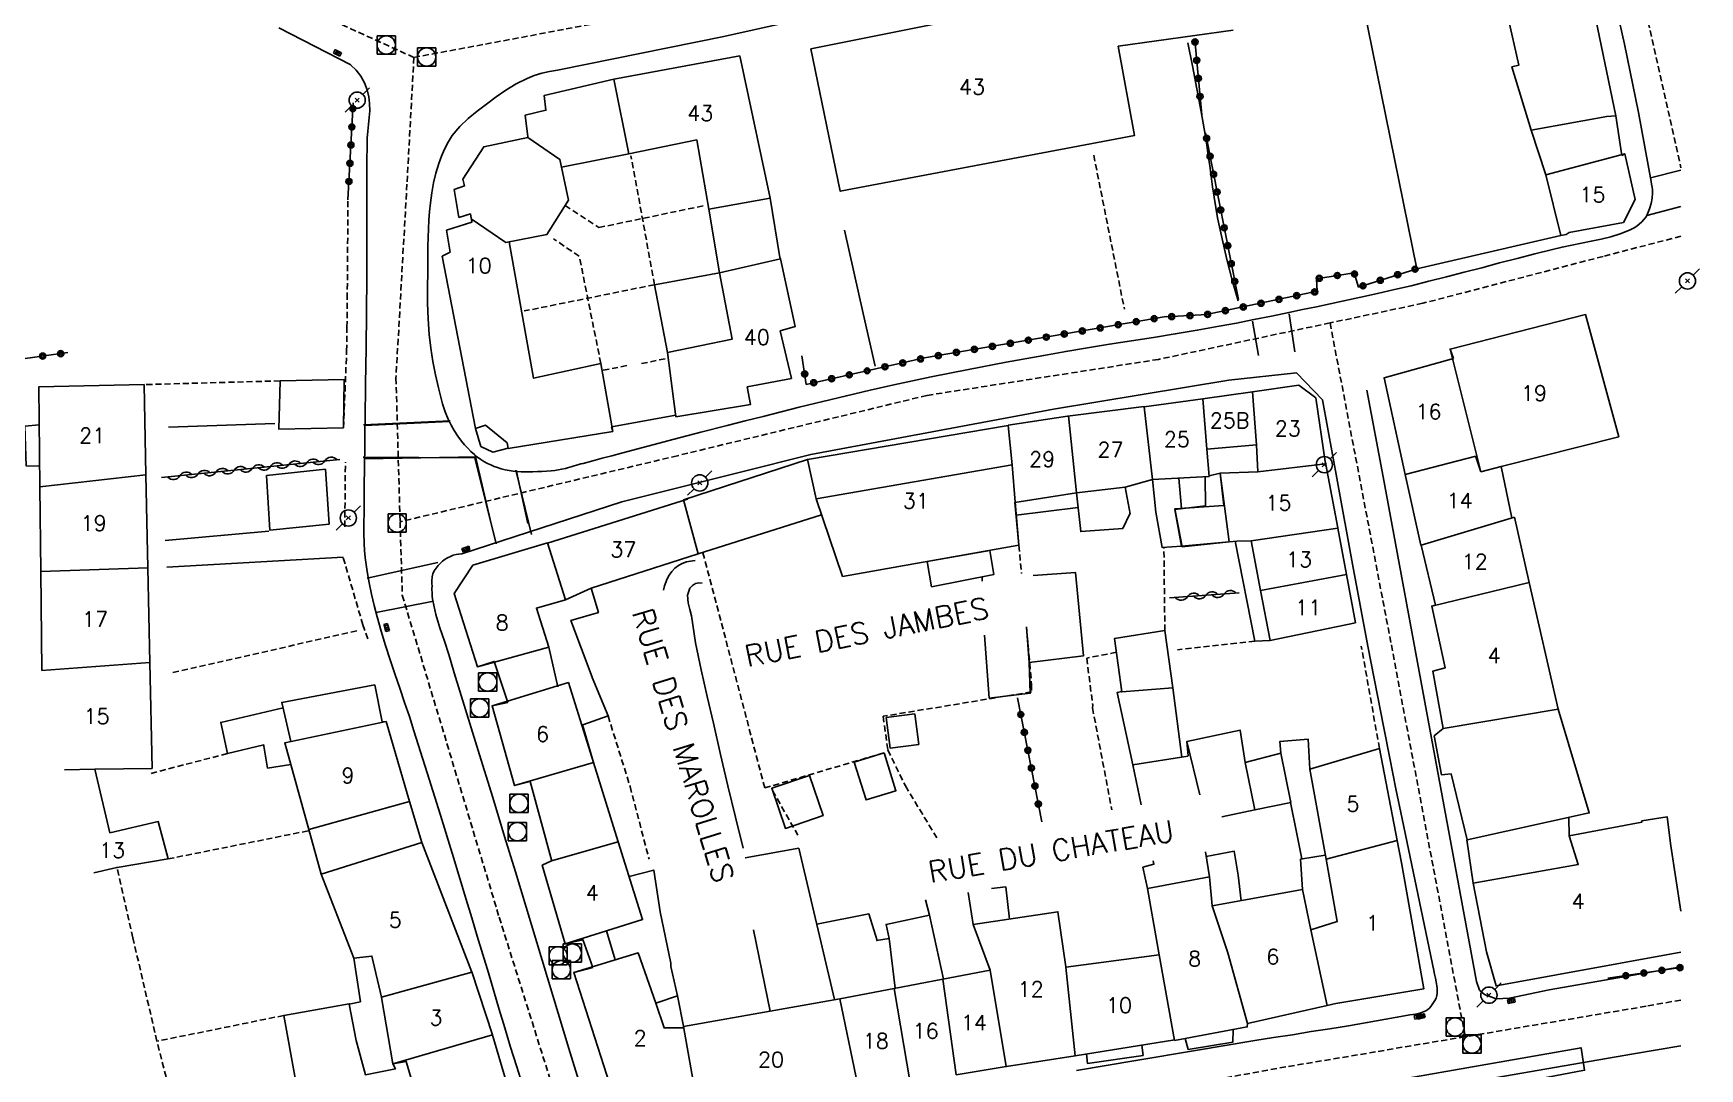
# Model space of a CAD drawing. Header units: millimetres. Extents: x 149000 to 150002, y 151999 to 153000.
# Drawn here: x 149864.5 to 150001.5, y 152438.6 to 152523.7 of the extents above; entities that cross this region are included whole.
import ezdxf
from ezdxf.enums import TextEntityAlignment as Align

# ---------------------------------------------------------------- set-up
doc = ezdxf.new("R2010")
doc.units = ezdxf.units.MM
doc.linetypes.add('DASHED', pattern=[0.75, 0.5, -0.25])
doc.layers.get('0').update_dxf_attribs({"linetype": 'CONTINUOUS'})
for name, color, linetype in [('W0001', 6, 'DASHED'), ('W0006', 2, 'CONTINUOUS'), ('W0014', 7, 'CONTINUOUS'), ('W0017', 7, 'CONTINUOUS'), ('W0020', 2, 'CONTINUOUS'), ('w0101', 7, 'CONTINUOUS'), ('W0104', 1, 'CONTINUOUS'), ('W0105', 7, 'CONTINUOUS'), ('W0112', 1, 'DASHED'), ('w0211', 2, 'CONTINUOUS'), ('W0214', 2, 'CONTINUOUS'), ('W0310', 3, 'CONTINUOUS'), ('w0323', 7, 'CONTINUOUS'), ('W0401', 7, 'CONTINUOUS'), ('W0420', 7, 'CONTINUOUS'), ('W0473', 7, 'CONTINUOUS'), ('W0989', 7, 'CONTINUOUS'), ('W0991', 7, 'CONTINUOUS'), ('W1102', 7, 'CONTINUOUS')]:
    doc.layers.add(name, color=color, linetype=linetype)
doc.styles.get("Standard").update_dxf_attribs({"font": 'romans.shx', "width": 0.85})

# ---------------------------------------------------------------- blocks, each defined once
blk = doc.blocks.new('T401')
for p, q in [((-0.3, 0.3), (0, 0.3)), ((-0.3, -0.25), (-0.3, 0.3)), ((-0.3, 0.15), (0, 0.15)), ((-0.3, 0), (0, 0)), ((0, 0.3), (0, -0.25)), ((-0.3, -0.15), (0, -0.15)), ((-0.3, -0.25), (-0.3, -0.3)), ((-0.3, -0.3), (0, -0.3)), ((0, -0.3), (0, -0.25))]:
    blk.add_line(p, q)
blk = doc.blocks.new('T473')
for p, q in [((-0.166667, 0.166667), (0.166667, -0.166667)), ((-0.166667, -0.166667), (0.166667, 0.166667)), ((0.500001, 0.500001), (1.000002, 1.000002)), ((-1.000002, -1.000002), (-0.500001, -0.500001))]:
    blk.add_line(p, q)
blk.add_ellipse((0, 0), major_axis=(0.471405, 0.471405), ratio=1, start_param=5.4977871438, end_param=11.780972451)
blk = doc.blocks.new('T420')
for p, q in [((0.75, 0.75), (-0.75, 0.75)), ((-0.75, 0.75), (-0.75, -0.75)), ((0.75, 0.75), (0.75, -0.75)), ((0.75, -0.75), (-0.75, -0.75))]:
    blk.add_line(p, q)
blk.add_ellipse((0, 0), major_axis=(-0.53, 0.53), ratio=1, start_param=3.926991, end_param=10.210176)
blk = doc.blocks.new('t323o')
at = {"color": 0, "linetype": 'Continuous'}
for radius in [0.25, 0.15]:
    blk.add_circle((0, 0), radius, dxfattribs=at)
blk = doc.blocks.new('t310o')
at = {"color": 0, "linetype": 'Continuous'}
for centre, start, end in [((-0.5, 0.38), 216.8699, 323.1304), ((0.5, -0.37), 36.8699, 143.1303)]:
    blk.add_arc(centre, 0.625, start, end, dxfattribs=at)

msp = doc.modelspace()

# ---------------------------------------------------------------- linework, layer by layer
at = {"layer": 'W0001'}
for points in [[(149895.78, 152521.73), (149885.63, 152526.34), (149876.38, 152530.55), (149860.47, 152539.08), (149836.04, 152559.14), (149820.63, 152572.6), (149801.82, 152588.43)], [(149993.83, 152540.03), (150000, 152512.66)], [(149895.78, 152521.73), (149911.25, 152524.62)], [(149895.78, 152521.73), (149895.2, 152511.31), (149894.3, 152495.37), (149894.64, 152483.55)], [(150000, 152507.03), (149993.6, 152505.37), (149978.76, 152501.51), (149971.14, 152499.9)], [(149971.14, 152499.9), (149957.02, 152496.9), (149937.98, 152493.94), (149917.45, 152488.98), (149894.64, 152483.55)], [(149971.14, 152499.9), (149976.18, 152473.42), (149982.26, 152441.2)], [(149894.64, 152483.55), (149894.82, 152477.51), (149902.79, 152451.03), (149909.92, 152428.36)], [(150000, 152444.22), (149997.13, 152443.71), (149982.26, 152441.2)], [(149982.26, 152441.2), (149967.49, 152438.72), (149935.53, 152432.96)]]:
    msp.add_lwpolyline(points, dxfattribs=at)
at = {"layer": 'W0006'}
msp.add_lwpolyline([(149952.71, 152431.59), (149952.53, 152433.55), (149961.91, 152435.13), (149971.9, 152436.8), (149981.29, 152438.44), (149991.79, 152440.3), (149992.07, 152438.45), (149979.29, 152436.02), (149960.17, 152432.81)], close=True, dxfattribs=at)
at = {"layer": 'W0014'}
for points in [[(149907.58, 152520.68), (149921.27, 152523.45), (149928.53, 152525.07), (149960.83, 152531.3), (149961.58, 152531.45), (149962.34, 152531.6), (149963.09, 152531.74), (149963.85, 152531.88), (149964.6, 152532.02), (149965.35, 152532.16), (149966.11, 152532.31), (149966.86, 152532.45)], [(149994.09, 152528.43), (149995.36, 152522.82), (149996.51, 152517.19), (149997.55, 152511.54), (149997.59, 152511.3), (149997.64, 152511.07), (149997.67, 152510.83), (149997.67, 152510.59), (149997.63, 152510.15), (149997.56, 152509.71), (149997.43, 152509.28), (149997.26, 152508.87), (149997.13, 152508.63), (149996.96, 152508.41), (149996.78, 152508.21), (149996.58, 152508.02), (149996.4, 152507.87), (149996.2, 152507.74), (149995.99, 152507.63), (149995.78, 152507.53), (149995.01, 152507.23), (149994.23, 152506.99), (149993.43, 152506.79), (149992.63, 152506.62), (149991.83, 152506.46), (149991.03, 152506.3), (149990.23, 152506.14), (149989.44, 152505.95), (149987.98, 152505.58), (149986.53, 152505.21), (149985.08, 152504.83), (149983.63, 152504.44), (149982.17, 152504.07), (149980.72, 152503.69), (149979.26, 152503.32), (149977.81, 152502.96), (149976.43, 152502.64), (149975.05, 152502.32), (149973.67, 152502.01), (149972.28, 152501.71), (149971.15, 152501.47), (149970.02, 152501.23), (149968.88, 152500.99), (149967.75, 152500.75)], [(149884.66, 152524.17), (149886.64, 152523.16), (149888.62, 152522.14), (149890.58, 152521.11)], [(149890.56, 152521.12), (149891.02, 152520.69), (149891.41, 152520.2), (149891.72, 152519.65), (149891.94, 152519.07), (149892.07, 152518.5), (149892.13, 152517.93), (149892.14, 152517.35), (149892.1, 152516.78), (149892.04, 152516.22), (149891.98, 152515.66), (149891.94, 152515.1), (149891.92, 152514.54), (149891.91, 152513.18), (149891.91, 152511.83), (149891.91, 152510.47), (149891.91, 152509.11), (149891.91, 152507.75), (149891.91, 152506.4), (149891.91, 152505.04), (149891.9, 152503.68), (149891.87, 152500.75), (149891.84, 152497.81), (149891.8, 152494.88), (149891.76, 152491.94), (149891.75, 152491.09), (149891.74, 152490.24), (149891.73, 152489.39), (149891.71, 152488.54), (149891.7, 152487.69), (149891.69, 152486.84), (149891.68, 152485.98), (149891.68, 152485.13), (149891.67, 152484.29), (149891.65, 152483.45), (149891.65, 152482.6), (149891.68, 152481.76), (149891.72, 152481.19), (149891.77, 152480.61), (149891.84, 152480.04), (149891.92, 152479.47), (149892.09, 152478.53), (149892.28, 152477.59), (149892.5, 152476.66), (149892.74, 152475.73), (149893.07, 152474.55), (149893.44, 152473.37), (149893.82, 152472.19), (149894.21, 152471.03), (149894.61, 152469.86), (149895.01, 152468.69), (149895.4, 152467.53), (149895.78, 152466.35), (149896.87, 152462.89), (149897.95, 152459.42), (149899.02, 152455.95), (149900.08, 152452.48), (149900.54, 152450.97), (149900.99, 152449.47), (149901.45, 152447.96), (149901.9, 152446.46), (149902.35, 152444.95), (149902.8, 152443.44), (149903.25, 152441.94), (149903.7, 152440.43), (149903.97, 152439.57), (149904.24, 152438.72), (149904.51, 152437.86)], [(149898.93, 152515.32), (149899.54, 152516.06), (149900.25, 152516.72), (149900.99, 152517.31), (149901.74, 152517.89), (149902.53, 152518.48), (149903.34, 152519.05), (149904.19, 152519.56), (149905.08, 152520), (149905.68, 152520.24), (149906.3, 152520.43), (149906.94, 152520.58), (149907.58, 152520.68)], [(149927.47, 152492.96), (149925.99, 152492.59), (149924.51, 152492.21), (149923.03, 152491.84), (149921.55, 152491.47), (149919.37, 152490.91), (149917.19, 152490.34), (149915.02, 152489.76), (149912.85, 152489.19), (149912.06, 152488.98), (149911.27, 152488.77), (149910.49, 152488.56), (149909.7, 152488.35), (149909.52, 152488.3), (149909.33, 152488.25), (149909.15, 152488.19), (149908.97, 152488.14), (149908.79, 152488.09), (149908.61, 152488.04), (149908.42, 152487.99), (149908.24, 152487.94), (149907.94, 152487.88), (149907.65, 152487.82), (149907.36, 152487.77), (149907.06, 152487.73), (149906.69, 152487.7), (149906.31, 152487.68), (149905.94, 152487.67), (149905.57, 152487.66), (149905.25, 152487.66), (149904.93, 152487.65), (149904.61, 152487.66), (149904.29, 152487.68), (149903.95, 152487.72), (149903.61, 152487.77), (149903.27, 152487.83), (149902.94, 152487.91), (149902.65, 152488), (149902.37, 152488.1), (149902.09, 152488.22), (149901.82, 152488.35), (149901.54, 152488.51), (149901.27, 152488.68), (149901.01, 152488.87), (149900.76, 152489.07), (149900.47, 152489.33), (149900.2, 152489.6), (149899.94, 152489.88), (149899.69, 152490.17), (149899.38, 152490.6), (149899.09, 152491.04), (149898.83, 152491.5), (149898.59, 152491.98), (149898.34, 152492.6), (149898.14, 152493.25), (149897.96, 152493.9), (149897.8, 152494.55), (149897.56, 152495.63), (149897.34, 152496.73), (149897.16, 152497.83), (149897.03, 152498.94), (149896.94, 152500.23), (149896.9, 152501.51), (149896.9, 152502.8), (149896.91, 152504.09), (149896.92, 152504.8), (149896.92, 152505.51), (149896.93, 152506.22), (149896.95, 152506.93), (149896.97, 152507.64), (149897.01, 152508.35), (149897.06, 152509.06), (149897.14, 152509.77), (149897.25, 152510.59), (149897.39, 152511.41), (149897.58, 152512.22), (149897.82, 152513.02), (149898.04, 152513.62), (149898.3, 152514.2), (149898.6, 152514.77), (149898.93, 152515.32)], [(149967.75, 152500.75), (149966.32, 152500.46), (149964.88, 152500.17), (149963.45, 152499.89), (149962.01, 152499.62), (149960.21, 152499.3), (149958.41, 152499), (149956.61, 152498.71), (149954.8, 152498.42), (149953, 152498.14), (149951.19, 152497.85), (149949.39, 152497.55), (149947.59, 152497.23), (149944.5, 152496.66), (149941.41, 152496.07), (149938.33, 152495.46), (149935.25, 152494.8), (149933.3, 152494.36), (149931.35, 152493.91), (149929.41, 152493.44), (149927.47, 152492.96)], [(149962.82, 152495.2), (149968.38, 152495.79)], [(149968.38, 152495.79), (149970.53, 152493.57)], [(149962.82, 152495.2), (149948.4, 152492.8)], [(150000, 152446.96), (149989.16, 152445.05), (149985.91, 152444.36), (149984.81, 152444.33), (149983.85, 152444.68), (149983.42, 152445.04), (149983.18, 152445.73), (149975.52, 152487.25), (149974.17, 152494.36)], [(149928.44, 152489.08), (149948.4, 152492.8)], [(149970.53, 152493.57), (149971.74, 152486.82), (149972.98, 152480.07), (149974.25, 152473.33), (149975.56, 152466.59), (149976.05, 152464.1), (149976.56, 152461.6), (149977.08, 152459.11), (149977.6, 152456.62), (149978.12, 152454.13), (149978.64, 152451.64), (149979.16, 152449.15), (149979.67, 152446.66), (149979.74, 152446.34), (149979.81, 152446.03), (149979.88, 152445.71), (149979.93, 152445.39), (149979.95, 152445.19), (149979.96, 152444.99), (149979.96, 152444.79), (149979.93, 152444.58), (149979.87, 152444.38), (149979.77, 152444.19), (149979.66, 152444.01), (149979.54, 152443.84), (149979.43, 152443.7), (149979.31, 152443.56), (149979.18, 152443.44), (149979.03, 152443.34), (149978.61, 152443.16), (149978.16, 152443.07), (149977.71, 152443), (149977.27, 152442.93), (149975.74, 152442.64), (149974.2, 152442.36), (149972.66, 152442.1), (149971.12, 152441.86), (149969.58, 152441.62), (149968.04, 152441.37), (149966.5, 152441.13), (149964.96, 152440.88), (149960.06, 152440.06), (149955.17, 152439.24), (149950.27, 152438.42)], [(149928.44, 152489.08), (149922.53, 152487.59)], [(149912.89, 152485.2), (149922.53, 152487.59)], [(149899.71, 152480.9), (149912.89, 152485.2)], [(149909.42, 152437.31), (149908.53, 152440.22), (149907.65, 152443.13), (149906.77, 152446.04), (149905.88, 152448.95), (149905, 152451.86), (149904.12, 152454.77), (149903.23, 152457.68), (149902.34, 152460.59), (149901.88, 152462.1), (149901.42, 152463.6), (149900.95, 152465.1), (149900.49, 152466.6), (149900.02, 152468.11), (149899.56, 152469.61), (149899.1, 152471.12), (149898.64, 152472.62), (149898.29, 152473.72), (149897.92, 152474.82), (149897.58, 152475.93), (149897.33, 152477.07), (149897.29, 152477.38), (149897.27, 152477.69), (149897.26, 152478), (149897.27, 152478.32), (149897.26, 152478.43), (149897.26, 152478.55), (149897.26, 152478.67), (149897.26, 152478.79), (149897.27, 152478.91), (149897.28, 152479.03), (149897.3, 152479.15), (149897.34, 152479.27), (149897.45, 152479.51), (149897.6, 152479.74), (149897.76, 152479.94), (149897.95, 152480.13), (149898.13, 152480.3), (149898.34, 152480.46), (149898.55, 152480.59), (149898.78, 152480.7), (149899.01, 152480.79), (149899.24, 152480.85), (149899.47, 152480.89), (149899.71, 152480.9)], [(150000, 152440.46), (149996.11, 152439.79), (149978.37, 152436.72), (149961.91, 152433.92), (149949.49, 152431.77)]]:
    msp.add_lwpolyline(points, dxfattribs=at)
at = {"layer": 'W0017'}
for points in [[(149933.73, 152496.35), (149932.73, 152500.68), (149931.21, 152507.54)], [(149884.33, 152491.64), (149875.58, 152491.32)], [(149883.83, 152482.78), (149875.3, 152482.02)], [(149889.95, 152480.64), (149875.46, 152479.81)]]:
    msp.add_lwpolyline(points, dxfattribs=at)
at = {"layer": 'W0020'}
for points in [[(150000, 152512.45), (149997.49, 152511.82)], [(149997.19, 152508.73), (150000, 152509.46)], [(149964.75, 152500.05), (149965.24, 152497.21)], [(149968.23, 152497.51), (149967.77, 152500.66)], [(149891.63, 152491.51), (149898.75, 152491.84)], [(149898.68, 152491.79), (149891.75, 152491.47)], [(149891.59, 152488.86), (149900.8, 152488.8), (149902.55, 152481.74)], [(149891.72, 152488.72), (149900.98, 152488.9)], [(149900.81, 152489.03), (149902.17, 152483.26)], [(149905.46, 152482.51), (149904.16, 152487.8)], [(149905.16, 152483.41), (149904.21, 152487.69)], [(149891.93, 152478.91), (149897.74, 152480.21)], [(149897.39, 152477.03), (149892.67, 152476.1)]]:
    msp.add_lwpolyline(points, dxfattribs=at)
at = {"layer": 'w0101'}
for points in [[(149994.66, 152516.94), (149991.06, 152534.25), (149990.42, 152535.11)], [(149973.55, 152532.31), (149962.01, 152530.22), (149952.51, 152528.29), (149952.68, 152527.31), (149928.42, 152522.43)], [(149990.13, 152507.08), (149978.27, 152504.36), (149973.9, 152525.95)], [(149963.18, 152523.96), (149953.71, 152522.65)], [(149922.6, 152521.86), (149912.23, 152519.94)], [(149922.6, 152521.86), (149925.08, 152510.17), (149920.04, 152509.26), (149919.04, 152514.95), (149913.45, 152513.81)], [(149953.71, 152522.65), (149955.04, 152515.3), (149930.84, 152510.72), (149928.42, 152522.43)], [(149912.23, 152519.94), (149906.48, 152518.59), (149906.63, 152517.39), (149904.92, 152516.98), (149905.14, 152515.21), (149905.14, 152515.15), (149901.52, 152514.38), (149899.81, 152511.71), (149899.94, 152511.17), (149899.1, 152510.88), (149899.48, 152508.57), (149900.43, 152508.86), (149900.46, 152508.67), (149900.54, 152508.23), (149900.53, 152508.18), (149898.46, 152507.52), (149898.77, 152505.72), (149898.09, 152505.38), (149900.84, 152491.22), (149901.29, 152489.75), (149902.26, 152489.28), (149903.54, 152489.59), (149903.54, 152489.57), (149912.14, 152490.98)], [(149994.66, 152516.94), (149993.9, 152516.88), (149987.69, 152515.74)], [(149988.9, 152512.09), (149987.69, 152515.74)], [(149913.45, 152513.81), (149907.91, 152512.72)], [(149995.38, 152513.81), (149988.9, 152512.09)], [(149995.29, 152508.16), (149996.25, 152510.05), (149995.38, 152513.81), (149995.14, 152513.67)], [(149907.91, 152512.72), (149908.5, 152509.99), (149906.72, 152507.16), (149903.34, 152506.51)], [(149995.29, 152508.16), (149990.82, 152507.34), (149990.55, 152507.18), (149990.13, 152507.08)], [(149903.62, 152506.56), (149905.62, 152495.35), (149911.15, 152496.57), (149912.14, 152490.98)], [(149917.31, 152492.18), (149916.64, 152497.48), (149921.95, 152498.55), (149920.91, 152504.03), (149925.92, 152505.16)], [(149925.89, 152505.27), (149925.92, 152505.16)], [(149925.92, 152505.16), (149927.14, 152499.61), (149925.91, 152499.24), (149926.83, 152495.33)], [(149981.3, 152496.98), (149981.01, 152497.75), (149992.15, 152500.58)], [(149985.22, 152488.09), (149994.89, 152490.54), (149992.15, 152500.58)], [(149977.32, 152487.44), (149975.58, 152495.39), (149981.3, 152496.98)], [(149873.73, 152487.41), (149873.58, 152494.83), (149864.91, 152494.64), (149865, 152486.43)], [(149917.31, 152492.18), (149923.46, 152493.19), (149923.2, 152494.64), (149926.83, 152495.33)], [(149960.68, 152493.67), (149964.77, 152494.24)], [(149964.77, 152494.24), (149968.58, 152494.78)], [(149968.58, 152494.78), (149969.96, 152493.73), (149970.77, 152488.32)], [(149949.54, 152492.24), (149955.85, 152493.04)], [(149955.85, 152493.04), (149955.85, 152492.99), (149960.68, 152493.67)], [(149928.15, 152488.66), (149944.67, 152491.47)], [(149944.67, 152491.49), (149949.54, 152492.24)], [(149965.1, 152489.88), (149961, 152489.52)], [(149965.19, 152487.66), (149965.1, 152489.88)], [(149928.86, 152485.44), (149928.15, 152488.66)], [(149961, 152489.52), (149961.2, 152487.27)], [(149983.14, 152488.94), (149983.14, 152488.89), (149983.54, 152487.66)], [(149873.89, 152479.76), (149873.73, 152487.41)], [(149961.2, 152487.27), (149956.52, 152487.02)], [(149962.1, 152487.55), (149961.2, 152487.32), (149961.2, 152487.27)], [(149965.19, 152487.66), (149962.1, 152487.55)], [(149962.1, 152487.55), (149962.85, 152481.9)], [(149970.77, 152488.32), (149970.79, 152488.26), (149971.77, 152483.04), (149971.77, 152483.01)], [(149978.6, 152481.62), (149977.32, 152487.44)], [(149983.54, 152487.66), (149985.22, 152488.09)], [(149985.22, 152488.09), (149986.1, 152483.86)], [(149865, 152486.43), (149865.08, 152479.46)], [(149950.29, 152485.92), (149945.2, 152485.14)], [(149954.29, 152486.39), (149950.29, 152485.92)], [(149950.29, 152485.92), (149950.29, 152485.92)], [(149956.52, 152487.02), (149954.29, 152486.39)], [(149906.76, 152481.82), (149906.76, 152481.79), (149918.29, 152485.41), (149917.96, 152485.36)], [(149917.96, 152485.36), (149919.15, 152480.91)], [(149945.54, 152481.61), (149931.04, 152479.06), (149928.86, 152485.44)], [(149945.2, 152485.14), (149945.54, 152481.61)], [(149987.52, 152478.55), (149986.3, 152483.92)], [(149903.5, 152468.69), (149902.39, 152472.07), (149901, 152471.63), (149899.08, 152477.65), (149900.63, 152479.97), (149906.76, 152481.82)], [(149962.85, 152481.9), (149963.47, 152481.96), (149964.64, 152481.98)], [(149964.64, 152481.98), (149965.42, 152477.89)], [(149971.77, 152483.01), (149972.48, 152479.21)], [(149919.15, 152480.91), (149910.35, 152478.08)], [(149979.8, 152476.69), (149978.63, 152481.62), (149978.6, 152481.62)], [(149865.08, 152479.46), (149865.17, 152471.32)], [(149874.06, 152471.98), (149873.89, 152479.76)], [(149972.48, 152479.21), (149973.22, 152475.23)], [(149908.24, 152477.13), (149910.35, 152478.08)], [(149965.42, 152477.89), (149966.2, 152473.78), (149973.22, 152475.23)], [(149989.89, 152468.13), (149987.52, 152478.55)], [(149908.24, 152477.13), (149905.85, 152476.45), (149906.87, 152473.23)], [(149980.43, 152466.55), (149979.58, 152471.26), (149980.61, 152471.55), (149979.5, 152476.61), (149979.8, 152476.69)], [(149906.87, 152473.23), (149907.62, 152469.97)], [(149874.24, 152463.27), (149874.06, 152471.98)], [(149907.59, 152470.05), (149908.49, 152470.32), (149909.6, 152466.82)], [(149902.2, 152468.41), (149903.47, 152468.8)], [(149905.35, 152462.18), (149904.04, 152461.87), (149902.2, 152468.41), (149903.5, 152468.69)], [(149980.43, 152466.55), (149989.89, 152468.13)], [(149893.48, 152467.12), (149885.15, 152465.38), (149887.14, 152458.24)], [(149893.16, 152467.1), (149893.48, 152467.12), (149895.42, 152460.54)], [(149909.65, 152466.84), (149910.56, 152463.76)], [(149975.2, 152464.91), (149969.48, 152463.21), (149970.81, 152455.79)], [(149975.2, 152464.91), (149976.66, 152457.33)], [(149869.52, 152463.2), (149874.24, 152463.27)], [(149870.76, 152457.96), (149869.52, 152463.2)], [(149910.56, 152463.76), (149904.04, 152461.87)], [(149887.14, 152458.24), (149895.42, 152460.54)], [(149871.36, 152455.13), (149875.55, 152455.82), (149874.74, 152458.9), (149870.76, 152457.96)], [(150000, 152451.52), (149999.17, 152456.91), (149998.88, 152459.28), (149996.78, 152458.95), (149996.78, 152458.84), (149990.82, 152457.73), (149991.55, 152455.36), (149982.92, 152453.84)], [(149888.16, 152454.57), (149896.42, 152457.18)], [(149896.42, 152457.18), (149900.54, 152446.52)], [(149907.09, 152455.67), (149912.58, 152457.24), (149914.59, 152450.84), (149908.23, 152448.85)], [(149976.66, 152457.33), (149977.01, 152455.51), (149977.06, 152455.19), (149978.85, 152445.14), (149971.61, 152443.93), (149970.91, 152443.77)], [(149909.68, 152449.21), (149909.68, 152449.18), (149908.23, 152448.85), (149906.33, 152455.3), (149907.09, 152455.67)], [(149970.81, 152455.79), (149971.73, 152450.67), (149969.57, 152450)], [(149869.45, 152454.69), (149871.33, 152455.13), (149871.36, 152455.13)], [(149888.16, 152454.57), (149890.83, 152447.67), (149892.32, 152447.84), (149893.1, 152444.46)], [(149957.09, 152447.93), (149956.11, 152453.38), (149961.23, 152454.35), (149961.45, 152451.96)], [(149961.45, 152451.96), (149968.86, 152453.31), (149969.57, 152450)], [(150000, 152448.15), (149984.8, 152445.38), (149984.01, 152448.18), (149982.92, 152453.84)], [(149949.39, 152446.94), (149948.75, 152451.48), (149941.79, 152450.42), (149943.19, 152446.67)], [(149908.92, 152446.48), (149914.23, 152448.1), (149915.67, 152443.95)], [(149957.08, 152447.93), (149949.39, 152446.91)], [(149900.54, 152446.52), (149900.54, 152446.54), (149902.25, 152441.36)], [(149919.33, 152434.3), (149919.35, 152434.33), (149914.71, 152434.08), (149912.62, 152434.98), (149908.92, 152446.48), (149910.5, 152446.89)], [(149943.19, 152446.67), (149939.29, 152445.93)], [(149949.39, 152446.91), (149949.39, 152446.94)], [(149935.27, 152445.17), (149930.8, 152444.33)], [(149939.29, 152445.93), (149935.27, 152445.17)], [(149893.1, 152444.46), (149893.1, 152444.44)], [(149893.1, 152444.44), (149894.04, 152438.97)], [(149915.67, 152443.95), (149917.45, 152444.57), (149917.99, 152441.93), (149917.96, 152442.04)], [(149917.96, 152442.04), (149930.8, 152444.33)], [(149970.91, 152443.77), (149964.34, 152442.28)], [(149964.34, 152442.28), (149964.33, 152442.01), (149958.35, 152440.89)], [(149902.25, 152441.36), (149902.28, 152441.26), (149905.02, 152431.95), (149904.08, 152430.3), (149900.02, 152429.06)], [(149958.35, 152440.89), (149958.38, 152440.94), (149950.18, 152439.64)], [(149894.04, 152438.97), (149895.13, 152439.17), (149896.02, 152436.18)], [(149950.18, 152439.64), (149944.53, 152438.75)], [(149944.53, 152438.75), (149944.5, 152438.75), (149940.37, 152438.06)]]:
    msp.add_lwpolyline(points, dxfattribs=at)
at = {"layer": 'W0104'}
for points in [[(149995.14, 152513.67), (149994.66, 152516.94)], [(149905.14, 152515.15), (149907.78, 152513.34), (149907.91, 152512.72)], [(149920.04, 152509.26), (149920.91, 152504.03), (149915.57, 152503.04), (149916.64, 152497.48)], [(149925.08, 152510.17), (149925.89, 152505.27)], [(149903.34, 152506.51), (149900.49, 152508.46)], [(149864.98, 152488.12), (149863.87, 152488.15), (149863.77, 152491.42), (149864.95, 152491.52)], [(149900.84, 152491.22), (149901.66, 152491.49), (149903.44, 152490.03), (149903.54, 152489.57)], [(149912.14, 152490.98), (149912.03, 152491.36), (149917.31, 152492.32), (149917.31, 152492.18)], [(149944.67, 152491.47), (149944.67, 152491.49)], [(149917.96, 152485.36), (149928.15, 152488.66)], [(149944.98, 152488.22), (149928.86, 152485.44)], [(149960.87, 152487.25), (149960.89, 152484.86), (149958.37, 152484.56), (149958.93, 152481.54), (149962.85, 152481.9)], [(149958.71, 152487.14), (149958.91, 152484.63)], [(149962.1, 152487.55), (149962.39, 152484.89)], [(149954.29, 152486.39), (149954.7, 152484.21), (149954.67, 152484.19), (149954.09, 152483), (149950.63, 152482.74), (149950.29, 152485.92)], [(149958.93, 152481.54), (149957.33, 152481.42), (149956.8, 152484.33), (149956.52, 152487.02)], [(149945.54, 152481.61), (149945.24, 152485.15)], [(149950.42, 152484.71), (149945.33, 152484.1)], [(149962.39, 152484.89), (149958.37, 152484.61), (149958.96, 152481.5), (149962.85, 152481.9)], [(149929.31, 152484.11), (149919.15, 152480.91)], [(149962.85, 152481.9), (149963.47, 152481.96)], [(149966.2, 152473.78), (149964.95, 152473.74), (149963.33, 152481.95)], [(149946.73, 152479.13), (149950.2, 152479.37), (149950.85, 152472.52), (149946.39, 152471.98), (149946.17, 152474.92)], [(149910.35, 152478.08), (149910.95, 152476.09), (149908.69, 152475.44), (149910.44, 152470.77), (149910.44, 152470.75), (149911.75, 152467.58), (149909.67, 152466.84), (149909.65, 152466.84)], [(149942.71, 152474.22), (149943.11, 152469.05), (149946.48, 152469.45), (149946.39, 152471.98)], [(149958.95, 152464.2), (149958.21, 152469.89), (149957.55, 152474.6), (149953.42, 152473.96), (149954.01, 152469.56), (149954.02, 152469.58), (149953.63, 152469.51), (149954.92, 152463.55)], [(149901, 152471.63), (149906.87, 152473.23)], [(149892.56, 152470.15), (149884.91, 152468.69), (149885.65, 152465.49)], [(149892.56, 152470.15), (149893.16, 152467.1)], [(149954.01, 152469.56), (149958.21, 152469.89)], [(149885.01, 152468.26), (149879.89, 152467.05), (149880.44, 152464.49), (149883.43, 152465.2), (149883.43, 152465.09), (149883.74, 152463.29), (149885.65, 152463.6)], [(149982.42, 152457.38), (149992.46, 152459.6), (149989.89, 152468.13)], [(149909.6, 152466.82), (149910.56, 152463.76)], [(149955.61, 152460.28), (149954.92, 152463.55), (149959.43, 152464.28), (149959.46, 152464.31), (149959.36, 152465.48), (149963.75, 152466.41), (149964.15, 152463.74), (149967.09, 152464.53), (149967.9, 152460.47), (149964.96, 152459.85), (149962.24, 152459.28)], [(149959.36, 152465.48), (149960.42, 152461.1)], [(149969.48, 152463.21), (149969.33, 152465.68), (149967.02, 152465.49), (149967.09, 152464.53)], [(149982.92, 152453.84), (149982.39, 152457.38), (149982.42, 152457.38), (149981.09, 152462.83), (149980.3, 152462.75), (149979.71, 152465.94), (149980.43, 152466.55)], [(149910.56, 152463.76), (149912.58, 152457.24)], [(149964.15, 152463.74), (149964.96, 152459.85)], [(149907.09, 152455.67), (149907.12, 152455.64), (149905.35, 152462.18)], [(149895.42, 152460.54), (149896.42, 152457.18)], [(149968.81, 152455.83), (149968.4, 152457.89), (149967.88, 152460.47)], [(149990.82, 152457.73), (149990.78, 152459.23)], [(149887.14, 152458.24), (149888.16, 152454.57)], [(149923.02, 152455.92), (149927.43, 152456.7), (149930.38, 152444.26)], [(149956.11, 152453.38), (149955.75, 152455.14), (149956.65, 152455.38), (149956.59, 152455.67)], [(149960.88, 152456.4), (149961.23, 152454.35)], [(149963.82, 152452.39), (149963.59, 152454.49), (149963.26, 152456.45), (149960.95, 152456.02)], [(149968.86, 152453.31), (149968.72, 152455.81), (149970.74, 152456.14)], [(149917.45, 152444.57), (149916.91, 152446.99), (149916.91, 152447.24), (149916.04, 152451.48), (149915.5, 152454.91), (149913.48, 152454.39)], [(149941.79, 152450.42), (149941.38, 152453.05)], [(149943.28, 152453.38), (149944.46, 152453.52), (149944.76, 152450.87)], [(149937.87, 152452.45), (149938.18, 152451.2), (149934.62, 152450.44), (149934.88, 152449.29), (149933.84, 152449.12), (149933.87, 152449.11), (149933.21, 152451.3), (149928.91, 152450.45)], [(149938.18, 152451.2), (149939.33, 152445.94)], [(149910.5, 152446.89), (149909.68, 152449.21)], [(149912.33, 152447.52), (149911.61, 152449.91)], [(149925.07, 152443.31), (149923.72, 152449.98)], [(149934.88, 152449.29), (149935.36, 152445.19)], [(149890.83, 152447.67), (149891.38, 152444.08), (149890.46, 152443.89), (149890.46, 152443.92), (149885.07, 152442.95), (149886.04, 152437.67), (149885.99, 152437.67), (149883.62, 152437.31), (149883.87, 152435.26), (149884.28, 152435.31)], [(149890.46, 152443.89), (149891.02, 152440.9), (149891.02, 152440.88), (149891.78, 152438.07), (149894.25, 152438.56), (149894.04, 152438.97)], [(149917.99, 152441.93), (149916.35, 152441.92), (149915.67, 152443.95)]]:
    msp.add_lwpolyline(points, dxfattribs=at)
for points in [[(149889.99, 152491.27), (149890.03, 152495.26), (149884.76, 152495.13), (149884.66, 152491.17)], [(149888.8, 152483.36), (149888.49, 152487.87), (149883.65, 152487.34), (149883.91, 152482.86)], [(149943.14, 152481.19), (149943.48, 152479.2), (149938.36, 152478.21), (149938, 152480.29)], [(149936.99, 152467.75), (149934.63, 152467.45), (149934.94, 152464.94), (149937.31, 152465.24)], [(149934.45, 152464.55), (149932, 152463.79), (149932.97, 152460.67), (149935.42, 152461.43)], [(149928.32, 152462.69), (149925.21, 152461.64), (149926.33, 152458.33), (149929.44, 152459.39)]]:
    msp.add_lwpolyline(points, close=True, dxfattribs=at)
at = {"layer": 'W0105'}
for points in [[(149963.16, 152441.79), (149963.15, 152440.76), (149959.48, 152440.16), (149959.21, 152441.05)], [(149955.66, 152440.51), (149955.76, 152439.67), (149951.19, 152438.99), (149951.11, 152439.79)]]:
    msp.add_lwpolyline(points, dxfattribs=at)
at = {"layer": 'W0112'}
for points in [[(149915.57, 152503.04), (149913.63, 152513.65)], [(149951.7, 152513.69), (149954.22, 152501.03)], [(149889.99, 152491.27), (149890.24, 152497.59), (149890.27, 152499.58), (149890.27, 152499.55), (149890.29, 152501.8), (149890.29, 152501.91), (149890.35, 152510.03)], [(149908.22, 152509.55), (149911, 152507.74), (149919.71, 152509.56)], [(149911.15, 152496.57), (149909.38, 152505.39), (149907.25, 152506.81)], [(149915.57, 152503.04), (149904.85, 152500.88)], [(149916.45, 152496.95), (149914.41, 152496.54)], [(149913.3, 152496.39), (149911.26, 152495.99)], [(149884.76, 152495.13), (149873.58, 152494.83)], [(149890.09, 152483.14), (149890.14, 152488.46)], [(149891.98, 152473.91), (149891.58, 152475.06), (149889.95, 152480.64)], [(149934.45, 152464.55), (149924.64, 152461.66), (149919.54, 152481.03)], [(149945.54, 152481.61), (149945.75, 152479.3)], [(149957.55, 152474.6), (149957.47, 152481.43)], [(149942.52, 152479.02), (149942.53, 152478.65)], [(149946.16, 152474.92), (149946.59, 152470.16), (149946.58, 152469.56), (149934.37, 152467.55), (149934.77, 152464.78), (149936.21, 152461.83), (149938.88, 152457.4)], [(149875.95, 152471.15), (149891.09, 152474.58)], [(149964.95, 152473.74), (149958.58, 152473.03)], [(149953.57, 152472.82), (149951.12, 152472.33)], [(149951.12, 152472.33), (149951.62, 152468.46), (149951.6, 152468.25), (149953.18, 152459.86)], [(149975.2, 152464.91), (149973.71, 152473.32)], [(149911.75, 152467.58), (149913.56, 152461.77), (149915.12, 152455.81)], [(149880.44, 152464.49), (149874.05, 152462.83)], [(149925.28, 152461.44), (149927.36, 152457.77)], [(149875.55, 152455.82), (149887.17, 152458.15)], [(149875.57, 152437.17), (149874.64, 152440.83), (149872.66, 152449.33), (149871.36, 152455.13)], [(149885.07, 152442.95), (149874.64, 152440.83)]]:
    msp.add_lwpolyline(points, dxfattribs=at)
at = {"layer": 'w0211'}
for points in [[(149963.59, 152501.71), (149963.1, 152503.41), (149962.66, 152505.11), (149962.26, 152506.82), (149961.89, 152508.55), (149961.74, 152509.4), (149961.6, 152510.25), (149961.47, 152511.1), (149961.35, 152511.96), (149961.24, 152512.82), (149961.12, 152513.67), (149961, 152514.52), (149960.86, 152515.38), (149960.53, 152517.27), (149960.19, 152519.15), (149959.83, 152521.04), (149959.45, 152522.92)], [(149922.86, 152456.71), (149922.22, 152459.27), (149921.59, 152461.84), (149920.99, 152464.42), (149920.41, 152467), (149919.91, 152469.19), (149919.4, 152471.38), (149918.95, 152473.59), (149918.6, 152475.82), (149918.48, 152476.33), (149918.33, 152476.89), (149918.28, 152477.52), (149918.48, 152478.1), (149918.68, 152478.32), (149918.93, 152478.46), (149919.21, 152478.52), (149919.49, 152478.5)]]:
    msp.add_lwpolyline(points, dxfattribs=at)
at = {"layer": 'W0214'}
msp.add_lwpolyline([(149918.9, 152480.35), (149918.54, 152480.32), (149918.19, 152480.25), (149917.85, 152480.12), (149917.54, 152479.95), (149917.24, 152479.73), (149916.99, 152479.47), (149916.77, 152479.17), (149916.6, 152478.85), (149916.39, 152478.27), (149916.31, 152477.91)], dxfattribs=at)
at = {"layer": 'W0310'}
for points in [[(149889.68, 152488.68), (149875.02, 152487.18)], [(149963.65, 152477.7), (149957.92, 152477.28)]]:
    msp.add_lwpolyline(points, dxfattribs=at)
at = {"layer": 'w0323'}
for points in [[(149960.58, 152517.02), (149960.02, 152523.19)], [(149890.77, 152518.01), (149890.35, 152510.03)], [(149963.6, 152501.83), (149960.89, 152515.52)], [(149927.69, 152497.18), (149928.05, 152494.84), (149937.79, 152497.02), (149957.66, 152500.42), (149957.66, 152500.4), (149961, 152500.58), (149960.97, 152500.58), (149970.09, 152502.5), (149970.02, 152503.53), (149973.12, 152504.01), (149973.49, 152502.84), (149978.27, 152504.36)], [(149867.32, 152497.46), (149850.37, 152495.09)], [(149945.44, 152469.06), (149947.43, 152458.87)], [(150000, 152446.89), (149993.98, 152446.01)]]:
    msp.add_lwpolyline(points, dxfattribs=at)
at = {"layer": 'W1102'}
for points in [[(149987.69, 152515.74), (149986.1, 152520.97), (149986.68, 152521.1), (149985.77, 152525.11), (149985.77, 152525.19), (149985.18, 152528.05)], [(149913.45, 152513.81), (149912.23, 152519.94)], [(149988.9, 152512.09), (149990.13, 152507.08)], [(149981.01, 152497.75), (149983.54, 152487.66)], [(149965.1, 152489.88), (149964.77, 152494.24)], [(149956.52, 152487.02), (149955.85, 152492.99)], [(149961, 152489.52), (149960.68, 152493.67)], [(149944.98, 152488.22), (149944.67, 152491.47)], [(149949.61, 152492.25), (149950.29, 152485.92)], [(149977.32, 152487.44), (149983.14, 152488.94)], [(149865, 152486.43), (149873.73, 152487.41)], [(149945.24, 152485.15), (149944.98, 152488.22)], [(149970.77, 152488.32), (149965.19, 152487.66)], [(149986.3, 152483.92), (149978.63, 152481.62)], [(149906.76, 152481.82), (149908.24, 152477.13)], [(149964.64, 152481.98), (149971.77, 152483.01)], [(149865.08, 152479.46), (149873.89, 152479.76)], [(149965.42, 152477.89), (149972.48, 152479.21)], [(149979.5, 152476.61), (149987.52, 152478.55)], [(149874.06, 152471.98), (149865.17, 152471.32)], [(149903.47, 152468.8), (149907.59, 152470.05)], [(149867.04, 152463.16), (149869.52, 152463.2)], [(149970.81, 152455.79), (149976.66, 152457.33)], [(149961.45, 152451.96), (149962.73, 152448.1), (149964.34, 152442.28)], [(149969.57, 152450), (149970.91, 152443.77)], [(149958.35, 152440.89), (149957.09, 152447.93)], [(149893.1, 152444.46), (149900.54, 152446.52)], [(149944.5, 152438.75), (149943.19, 152446.67)], [(149949.39, 152446.91), (149950.18, 152439.64)], [(149935.27, 152445.17), (149936.59, 152437.42)], [(149939.29, 152445.93), (149940.37, 152438.06)], [(149930.8, 152444.33), (149932.44, 152436.54)], [(149917.96, 152442.04), (149919.33, 152434.3)], [(149894.04, 152438.97), (149902.25, 152441.36)]]:
    msp.add_lwpolyline(points, dxfattribs=at)

# ---------------------------------------------------------------- block references
at = {"layer": 'W0310'}
for p, rotation in [((149885.47, 152488.25), 185.8707935259226), ((149886.96, 152488.4), 185.8707935259226), ((149888.45, 152488.56), 185.8707935259226), ((149876.52, 152487.33), 185.8707935259226), ((149878.01, 152487.48), 185.8707935259226), ((149879.5, 152487.64), 185.8707935259226), ((149880.99, 152487.79), 185.8707935259226), ((149882.48, 152487.94), 185.8707935259226), ((149883.98, 152488.1), 185.8707935259226), ((149959.41, 152477.39), 184.1885517208614), ((149960.91, 152477.5), 184.1885517208614), ((149962.41, 152477.61), 184.1885517208614)]:
    msp.add_blockref('t310o', p, dxfattribs=dict(at, rotation=rotation))
at = {"layer": 'w0323'}
for p, rotation in [((149960.03, 152523), 95.2027988755465), ((149960.17, 152521.5), 95.2027988755465), ((149960.3, 152520.01), 95.2027988755465), ((149960.44, 152518.52), 95.2027988755465), ((149890.75, 152517.52), 266.9811852471304), ((149890.67, 152516.02), 266.9811852471304), ((149890.59, 152514.52), 266.9811852471304), ((149960.98, 152515.08), 101.1923846679495), ((149890.51, 152513.03), 266.9811852471304), ((149961.27, 152513.61), 101.1923846679495), ((149961.56, 152512.13), 101.1923846679495), ((149890.43, 152511.53), 266.9811852471304), ((149961.85, 152510.66), 101.1923846679495), ((149962.14, 152509.19), 101.1923846679495), ((149962.43, 152507.72), 101.1923846679495), ((149962.72, 152506.25), 101.1923846679495), ((149963.01, 152504.78), 101.1923846679495), ((149963.3, 152503.31), 101.1923846679495), ((149970.25, 152503.57), 8.85303912265986), ((149971.74, 152503.8), 8.85303912265986), ((149973.15, 152503.92), 287.4319326019182), ((149975.27, 152503.41), 17.63972723947595), ((149976.7, 152503.86), 17.63972723947595), ((149978.13, 152504.32), 17.63972723947595), ((149968.4, 152502.14), 11.89467371020388), ((149969.87, 152502.45), 11.89467371020388), ((149973.84, 152502.95), 17.63972723947595), ((149961.06, 152500.6), 11.89467371020388), ((149962.53, 152500.91), 11.89467371020388), ((149964, 152501.21), 11.89467371020388), ((149965.46, 152501.52), 11.89467371020388), ((149966.93, 152501.83), 11.89467371020388), ((149950.75, 152499.24), 9.729660066280394), ((149952.23, 152499.49), 9.729660066280394), ((149953.71, 152499.75), 9.729660066280394), ((149955.19, 152500), 9.729660066280394), ((149956.67, 152500.25), 9.729660066280394), ((149958.12, 152500.42), 3.099138577213547), ((149959.62, 152500.5), 3.099138577213547), ((149943.36, 152497.97), 9.729660066280394), ((149944.84, 152498.23), 9.729660066280394), ((149946.32, 152498.48), 9.729660066280394), ((149947.79, 152498.73), 9.729660066280394), ((149949.27, 152498.99), 9.729660066280394), ((149865.23, 152497.17), 187.9444744140188), ((149866.72, 152497.37), 187.9444744140188), ((149935.99, 152496.61), 12.57361329704778), ((149937.45, 152496.94), 12.57361329704778), ((149938.92, 152497.21), 9.729660066280394), ((149940.4, 152497.47), 9.729660066280394), ((149941.88, 152497.72), 9.729660066280394), ((149927.92, 152495.7), 278.6265278176618), ((149930.13, 152495.31), 12.57361329704778), ((149931.59, 152495.63), 12.57361329704778), ((149933.06, 152495.96), 12.57361329704778), ((149934.52, 152496.29), 12.57361329704778), ((149928.67, 152494.98), 12.57361329704778), ((149945.7, 152467.7), 281.0762364479995), ((149945.99, 152466.23), 281.0762364479995), ((149946.28, 152464.76), 281.0762364479995), ((149946.57, 152463.29), 281.0762364479995), ((149946.86, 152461.82), 281.0762364479995), ((149947.14, 152460.34), 281.0762364479995), ((149995.47, 152446.22), 188.3402771298809), ((149996.95, 152446.44), 188.3402771298809), ((149998.43, 152446.66), 188.3402771298809), ((149999.92, 152446.88), 188.3402771298809)]:
    msp.add_blockref('t323o', p, dxfattribs=dict(at, rotation=rotation))
at = {"layer": 'W0401'}
for p, rotation in [((149889.42, 152521.97), 242.2538498037733), ((149900.1, 152481.15), 288.0758062660154), ((149893.39, 152474.81), 196.2067224951633), ((149986.02, 152444.29), 102.034464785237), ((149978.36, 152443.01), 101.3552161326575), ((149978.6, 152443.01), 105.7824081488764)]:
    msp.add_blockref('T401', p, dxfattribs=dict(at, rotation=rotation))
at = {"layer": 'W0420'}
for p in [(149893.5, 152522.75), (149896.82, 152521.77), (149894.4, 152483.45), (149901.85, 152470.37), (149901.18, 152468.23), (149904.42, 152460.39), (149904.29, 152458.06), (149908.8, 152448.08), (149907.64, 152447.85), (149907.9, 152446.71), (149981.43, 152442), (149982.81, 152440.6)]:
    msp.add_blockref('T420', p, dxfattribs=at)
at = {"layer": 'W0473'}
for p in [(149891.11, 152518.22), (150000.54, 152503.35), (149970.67, 152488.24), (149919.29, 152486.74), (149890.38, 152483.86), (149984.21, 152444.62)]:
    msp.add_blockref('T473', p, dxfattribs=at)

# ---------------------------------------------------------------- texts
at = {"layer": 'W0989'}
for s, rotation, p in [('RUE DES MAROLLES', 286.9101, (149913.69, 152476.09)), ('RUE DES JAMBES', 11.4354, (149923.2, 152471.61)), ('RUE DU CHATEAU', 9.7398, (149938.25, 152453.85))]:
    msp.add_text(s, height=1.75, rotation=rotation, dxfattribs=at).set_placement(p)
at = {"layer": 'W0991'}
for s, p in [('43', (149941.69, 152519.31)), ('43', (149919.33, 152517.14)), ('15', (149992.73, 152510.45)), ('10', (149901.1, 152504.61)), ('40', (149923.98, 152498.73)), ('19', (149987.91, 152494.12)), ('16', (149979.24, 152492.6)), ('21', (149869.31, 152490.64)), ('25B', (149962.88, 152491.88)), ('23', (149967.67, 152491.22)), ('27', (149953.08, 152489.48)), ('25', (149958.54, 152490.34)), ('29', (149947.46, 152488.69)), ('31', (149937.07, 152485.27)), ('14', (149981.8, 152485.28)), ('15', (149966.9, 152485.11)), ('19', (149869.43, 152483.43)), ('37', (149913, 152481.27)), ('13', (149968.59, 152480.45)), ('12', (149983.04, 152480.27)), ('17', (149869.55, 152475.54)), ('11', (149969.34, 152476.49)), ('8', (149903.04, 152475.26)), ('4', (149984.64, 152472.55)), ('15', (149869.68, 152467.56)), ('6', (149906.36, 152466.09)), ('9', (149890.35, 152462.68)), ('5', (149973.03, 152460.35)), ('13', (149870.95, 152456.53)), ('4', (149910.45, 152453.04)), ('4', (149991.55, 152452.33)), ('5', (149894.25, 152450.81)), ('1', (149974.62, 152450.55)), ('8', (149960, 152447.62)), ('6', (149966.43, 152447.79)), ('12', (149946.51, 152445.11)), ('3', (149897.59, 152442.76)), ('10', (149953.78, 152443.79)), ('16', (149937.87, 152441.68)), ('14', (149941.84, 152442.36)), ('2', (149914.39, 152441.09)), ('18', (149933.77, 152440.86)), ('20', (149925.15, 152439.32))]:
    msp.add_text(s, height=1.25, dxfattribs=at).set_placement(p, align=Align.MIDDLE_CENTER)

doc.saveas('drawing.dxf')
